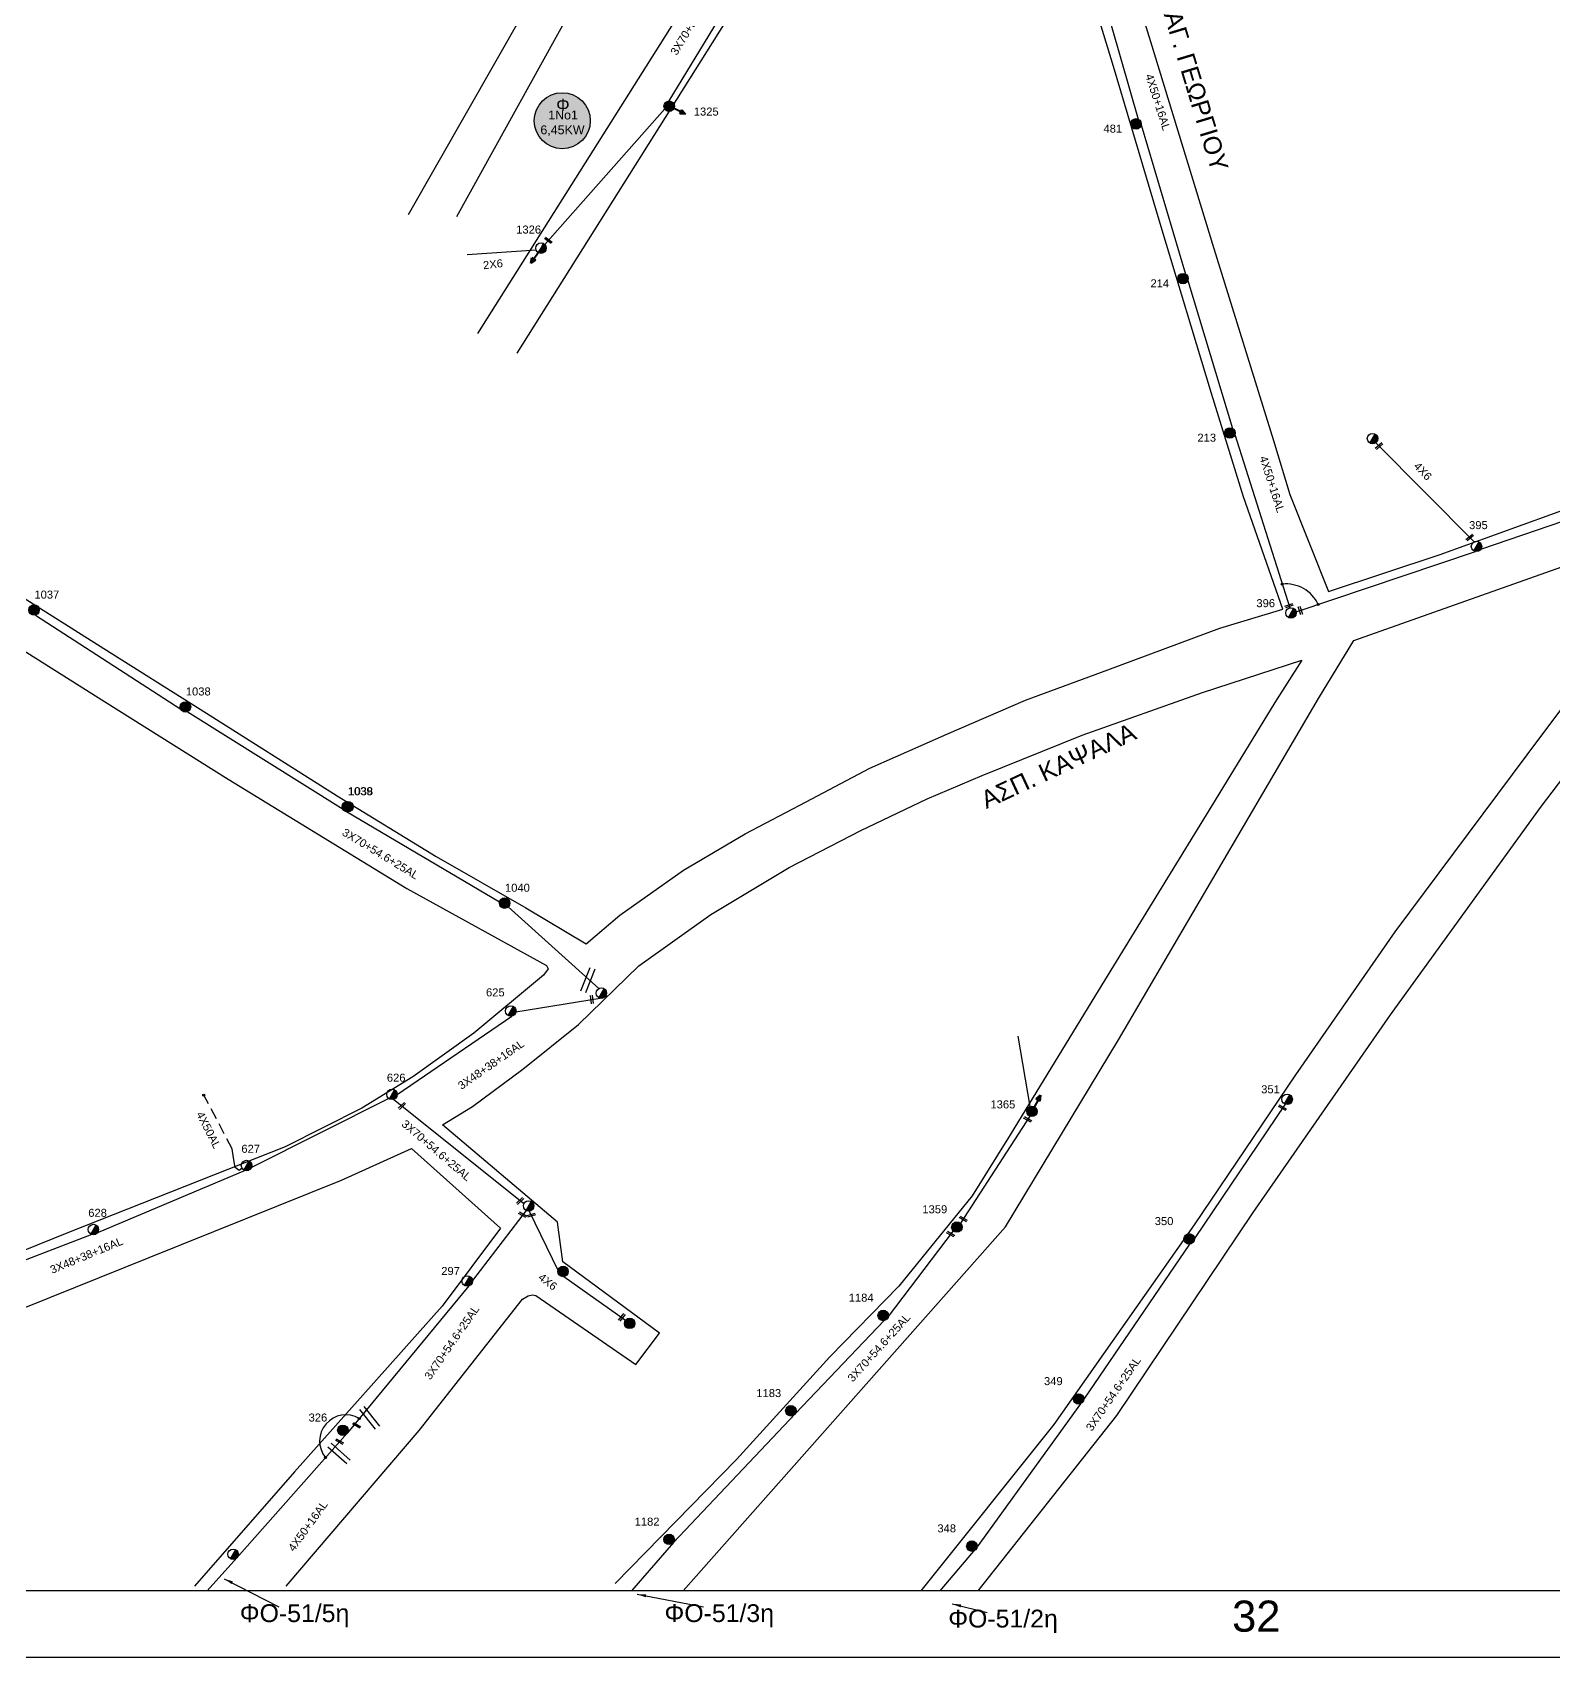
# Model space of a CAD drawing. Header units: millimetres. Extents: x 5016 to 7282, y 2879 to 3911.
# Drawn here: x 6059 to 6401.2, y 2878.5 to 3244.1 of the extents above; entities that cross this region are included whole.
import ezdxf

# ---------------------------------------------------------------- set-up
doc = ezdxf.new("R2010")
doc.units = ezdxf.units.MM
doc.linetypes.add('DASHED', pattern=[19.05, 12.7, -6.35])
for name, color, linetype in [('Άγνωστα', 7, 'Continuous'), ('Γέφυρες Εναέριου Δικτύου', 7, 'Continuous'), ('Γυμνά εναέρια ΧΤ και ΦΟΠ (3Φ)   4x50+16AL', 7, 'Continuous'), ('Επίτονοι', 7, 'Continuous'), ('Επιγραφές - Σχήματα', 7, 'Continuous'), ('Μηχανική τομή', 7, 'Continuous'), ('Στύλος Ξύλινος', 7, 'Continuous'), ('Στύλος Ξύλινος @ 1', 7, 'Continuous'), ('Στύλος ΦΜ', 7, 'Continuous'), ('Στύλος ΦΜ @ 1', 7, 'Continuous'), ('Συνδέσεις', 7, 'Continuous'), ('Συνεστραμμένα ΧΤ   3x70+54.6+25 AL', 7, 'SYN_LINE'), ('Τομή', 7, 'Continuous'), ('Υπόβαθρο ΔΕΗ', 7, 'Continuous'), ('Υπόγεια καλώδια Παροχών ΧΤ   4x50AL', 7, 'DASHED'), ('Χώρος', 7, 'Continuous')]:
    doc.layers.add(name, color=color, linetype=linetype)
doc.styles.get("Standard").update_dxf_attribs({"font": 'ARIAL.TTF'})
doc.linetypes.add('SYN_LINE', pattern='A,0.5,-0.0001,["/\\/\\/\\/",Standard,S=0.1,R=0,X=0,Y=-0.05],-0.25', length=0.7501)
doc.dimstyles.new('ISO-25', dxfattribs={"dimtxt": 2.5, "dimasz": 1.8, "dimexe": 1.25, "dimexo": 0.625, "dimtad": 1, "dimtxsty": 'Standard', "dimcen": 1.8, "dimadec": 0, "dimazin": 0, "dimtfac": 1, "dimtmove": 0, "dimatfit": 3, "dimfxl": 1.25, "dimarcsym": 0})

# ---------------------------------------------------------------- blocks, each defined once
blk = doc.blocks.new('ΥΠΑΡΧΩΝ ΤΣΙΜΕΝΤΕΝΙΟΣ ΣΤΥΛΟΣ')
at = {"layer": 'Στύλος ΦΜ'}
blk.add_hatch(color=7, dxfattribs=at).paths.add_polyline_path([(-1.29, -2.28, 0.574793), (2.62, 0, 0.268822), (1.3, 2.27)])
at = {"layer": 'Στύλος ΦΜ', "color": 7}
blk.add_line((-1.29, -2.28), (1.3, 2.27), dxfattribs=at)
blk.add_circle((0, 0), 2.62, dxfattribs=at)
at = {"layer": 'Στύλος ΦΜ', "flags": 4}
for tag, p in [('ΑΡΙΘΜΟΣ', (-4.68, 8.05)), ('ΤΥΠΟΣ', (-4.91, 3.03))]:
    blk.add_attdef(tag, p, '', height=4, dxfattribs=at)
blk = doc.blocks.new('ΥΠΑΡΧΩΝ ΞΥΛΙΝΟΣ ΣΤΥΛΟΣ')
at = {"layer": 'Στύλος Ξύλινος'}
h = blk.add_hatch(color=7, dxfattribs=at)
h.paths.add_polyline_path([(-2.62, 0, 0.270008), (-1.29, -2.28), (1.3, 2.27, 0.576266)])
h.paths.add_polyline_path([(-1.29, -2.28, 0.574793), (2.62, 0, 0.268822), (1.3, 2.27)])
at = {"layer": 'Στύλος Ξύλινος', "color": 7}
blk.add_line((-1.29, -2.28), (1.3, 2.27), dxfattribs=at)
blk.add_circle((0, 0), 2.62, dxfattribs=at)
at = {"layer": 'Στύλος Ξύλινος', "flags": 4}
for tag, p in [('ΑΡΙΘΜΟΣ', (-4.91, 8.6)), ('ΤΥΠΟΣ', (-4.85, 3.39))]:
    blk.add_attdef(tag, p, '', height=4, dxfattribs=at)
blk = doc.blocks.new('ΕΠΙΤΟΝΟΣ')
at = {"layer": 'Επίτονοι', "lineweight": 40, "ltscale": 40}
blk.add_hatch(color=256, dxfattribs=at).paths.add_polyline_path([(-1.13, 6.47), (0, 9.1), (1.13, 6.47)])
for p, q in [((-1.13, 6.47), (0, 9.1)), ((0, 9.1), (1.13, 6.47)), ((1.13, 6.47), (-1.13, 6.47)), ((-1.13, 6.47), (0, 6.47)), ((0, 6.47), (0, 0))]:
    blk.add_line(p, q, dxfattribs=at)
blk = doc.blocks.new('_ΣΥΝΔΕΣΗ')
at = {"layer": 'Συνδέσεις', "linetype": 'SYN_LINE', "ltscale": 40}
blk.add_hatch(color=256, dxfattribs=at).paths.add_polyline_path([(0.5, -0.01, 1), (-0.5, -0.01, 1)])
at = {"layer": 'Συνδέσεις'}
blk.add_circle((0, -0.01), 0.5, dxfattribs=at)
blk = doc.blocks.new('ΜΗΧΑΝΙΚΗ ΤΟΜΗ')
at = {"layer": 'Μηχανική τομή', "ltscale": 40}
for p, q in [((-1.89, 0.78), (1.89, 0.78)), ((1.89, 0), (-1.89, 0))]:
    blk.add_line(p, q, dxfattribs=at)
blk = doc.blocks.new('ΤΟΜΗ')
at = {"layer": 'Τομή', "ltscale": 40}
for p, q in [((-5.68, 0), (5.68, 0)), ((5.68, -2.33), (-5.68, -2.33))]:
    blk.add_line(p, q, dxfattribs=at)
blk = doc.blocks.new('ΧΩΡΟΣ')
at = {"layer": 'Χώρος', "ltscale": 40, "true_color": 0xff4747}
blk.add_hatch(color=13, dxfattribs=at).paths.add_polyline_path([(12.17, -0.19, 1), (-13.03, -0.19, 1)])
at = {"layer": 'Χώρος', "ltscale": 40}
blk.add_circle((-0.43, -0.19), 12.6, dxfattribs=at)
at = {"layer": 'Χώρος', "ltscale": 30, "insert": (-3.14, 9.64), "char_height": 5.4, "width": 408.8913, "attachment_point": 1}
blk.add_mtext('Φ', dxfattribs=at)
at = {"layer": 'Χώρος', "ltscale": 40}
blk.add_attdef('ΑΡΙΘΜΟΣ_001', (-5.24, -3.99), '', height=5.4, dxfattribs=at)

msp = doc.modelspace()

# ---------------------------------------------------------------- linework, layer by layer
at = {"layer": 'Άγνωστα', "lineweight": -3}
msp.add_lwpolyline([(6154.41, 3202.69), (6226.51, 3332.86), (6248.8, 3318.68), (6219.7, 3272.11), (6203.16, 3246.22), (6159.09, 3176.35)], dxfattribs=at)
at = {"layer": 'Άγνωστα', "color": 27, "lineweight": -3}
msp.add_lwpolyline([(6156.72, 3194.12), (6172.26, 3195.14)], dxfattribs=at)
at = {"layer": 'Άγνωστα', "color": 133, "linetype": 'SYN_LINE', "lineweight": -3, "ltscale": 20}
msp.add_lwpolyline([(6361.16, 3151.77), (6383.27, 3129.49)], dxfattribs=at)
at = {"layer": 'Άγνωστα', "color": 133, "lineweight": -3}
for points in [[(6384.83, 3127.83), (6425.01, 3141.56)], [(6343.25, 3113.73), (6383.59, 3127.29)]]:
    msp.add_lwpolyline(points, dxfattribs=at)
at = {"layer": 'Άγνωστα', "color": 6, "lineweight": -3}
for points in [[(6167.73, 3023.73), (6186.64, 3026.82)], [(6141.02, 3005.17), (6166.77, 3022.78)], [(6139.13, 3004.24), (6108.21, 2988.76)], [(6106.79, 2988.05), (6073.56, 2974.01)], [(6072.29, 2973.66), (6035.18, 2959.39)]]:
    msp.add_lwpolyline(points, dxfattribs=at)
at = {"layer": 'Άγνωστα', "color": 2, "linetype": 'SYN_LINE', "lineweight": -3, "ltscale": 20}
msp.add_lwpolyline([(6283.45, 3002.48), (6280.71, 3018.3)], dxfattribs=at)
at = {"layer": 'Άγνωστα', "color": 6, "linetype": 'SYN_LINE', "lineweight": -3, "ltscale": 10}
msp.add_lwpolyline([(6170.72, 2978.92), (6177.17, 2965.62)], dxfattribs=at)
at = {"layer": 'Άγνωστα', "color": 6, "linetype": 'SYN_LINE', "lineweight": -3, "ltscale": 20}
msp.add_lwpolyline([(6178.53, 2964.19), (6192.39, 2954.41)], dxfattribs=at)
at = {"layer": 'Γέφυρες Εναέριου Δικτύου', "lineweight": -3}
for centre, radius, start, end in [((6340.96, 3112.02), 7.99, 24.9677, 95.996), ((6129.45, 2927.2), 5.89, 59.1175, 219.2596)]:
    msp.add_arc(centre, radius, start, end, dxfattribs=at)
at = {"layer": 'Γυμνά εναέρια ΧΤ και ΦΟΠ (3Φ)   4x50+16AL', "color": 133, "lineweight": -3}
for points in [[(6297.7, 3259.33), (6307.74, 3224.56)], [(6308.39, 3223.3), (6318.38, 3189.72)], [(6318.89, 3188.25), (6328.92, 3155.01)], [(6329.48, 3153.64), (6341.81, 3114.62)]]:
    msp.add_lwpolyline(points, dxfattribs=at)
at = {"layer": 'Επιγραφές - Σχήματα', "lineweight": -3}
for points in [[(5015.89, 3904.96), (7057.63, 3904.96), (7057.63, 2878.51), (5015.89, 2878.51)], [(5030.89, 3889.96), (7042.63, 3889.96), (7042.63, 2893.51), (5030.89, 2893.51)]]:
    msp.add_lwpolyline(points, close=True, dxfattribs=at)
at = {"layer": 'Συνεστραμμένα ΧΤ   3x70+54.6+25 AL', "color": 27, "lineweight": -3, "ltscale": 20}
for points in [[(6202.19, 3228.66), (6218.06, 3254.84)], [(6174.21, 3196.37), (6201.21, 3226.85)]]:
    msp.add_lwpolyline(points, dxfattribs=at)
at = {"layer": 'Συνεστραμμένα ΧΤ   3x70+54.6+25 AL', "color": 173, "lineweight": -3, "ltscale": 20}
for points in [[(6059.61, 3113), (6092.32, 3091.82)], [(6128.83, 3069.25), (6093.73, 3091.22)], [(6164.02, 3048.41), (6129.63, 3068.74)], [(6186.34, 3028.97), (6166, 3047.35)]]:
    msp.add_lwpolyline(points, dxfattribs=at)
at = {"layer": 'Συνεστραμμένα ΧΤ   3x70+54.6+25 AL', "color": 6, "lineweight": -3, "ltscale": 20}
for points in [[(6169.49, 2980.53), (6140.21, 3004.06)], [(6170, 2979.06), (6157.93, 2963.31)], [(6157.15, 2962.09), (6129.8, 2929.02)], [(6129.8, 2929.02), (6104.93, 2900.91)], [(6104.93, 2900.91), (6098.29, 2893.51)]]:
    msp.add_lwpolyline(points, dxfattribs=at)
at = {"layer": 'Συνεστραμμένα ΧΤ   3x70+54.6+25 AL', "color": 85, "lineweight": -3, "ltscale": 20}
for points in [[(6340.76, 3002.99), (6320.37, 2972.8)], [(6319.27, 2971.51), (6295.46, 2936.61)], [(6294.71, 2935.58), (6271.46, 2903.37)], [(6271.46, 2903.37), (6263.1, 2893.51)]]:
    msp.add_lwpolyline(points, dxfattribs=at)
at = {"layer": 'Συνεστραμμένα ΧΤ   3x70+54.6+25 AL', "color": 2, "lineweight": -3, "ltscale": 20}
for points in [[(6283.34, 3000.28), (6267.74, 2976.19)], [(6266.11, 2974.49), (6251.5, 2955.22)], [(6250.56, 2954.29), (6230.59, 2933.42)], [(6230.59, 2933.42), (6203.14, 2904.38)], [(6203.14, 2904.38), (6193.71, 2893.51)]]:
    msp.add_lwpolyline(points, dxfattribs=at)
at = {"layer": 'Υπόβαθρο ΔΕΗ', "lineweight": -3}
for points in [[(6249.77, 3373.28), (6231.61, 3341.41), (6290.58, 3306.07), (6290.58, 3306.07), (6310.45, 3242.06), (6324.72, 3195.43), (6338.18, 3152.25), (6341.86, 3140.14), (6350.5, 3118.28), (6375.62, 3126.61), (6419.2, 3142.41)], [(6119.29, 3265.25), (6169.88, 3335.73), (6183.99, 3359.5), (6217.61, 3338.42), (6207.77, 3319.13), (6198.78, 3300.32), (6175.92, 3259.99), (6143.51, 3203.07)], [(6233.42, 3275.97), (6167.89, 3171.95)], [(6054.03, 3118.72), (6074.98, 3105.52), (6096.67, 3091.82), (6127.47, 3072.33), (6149.8, 3058.69), (6169.93, 3047.18), (6183.5, 3039.08), (6191.09, 3045.48), (6205.4, 3055.6), (6219.3, 3063.79), (6232.99, 3071.01), (6247.33, 3078.56), (6264.69, 3086.24), (6282.34, 3093.84), (6300.89, 3100.7), (6326.06, 3110.08), (6340.28, 3114.37), (6331.42, 3139.63), (6324.21, 3162.82), (6312.88, 3200.33), (6302.17, 3236.39), (6292.31, 3268.67)], [(6271.74, 2893.51), (6302.89, 2932.98), (6333.6, 2978.59), (6364.5, 3023.06), (6398.25, 3069.69), (6422.1, 3101.05), (6440.12, 3125.39), (6458.41, 3143.22), (6501.81, 3159.71), (6548.5, 3176.83), (6548.09, 3139.49), (6549.76, 3117.45), (6553.97, 3085.15), (6558.95, 3055.52), (6562.51, 3037.63), (6526.27, 2997.79), (6494.67, 2963.23), (6462.62, 2992.29)], [(6205.32, 2893.51), (6277.88, 2975.36), (6303.26, 3017.42), (6348.3, 3094.24), (6356.25, 3107.26), (6435.43, 3135.35), (6430.23, 3128.18), (6398.46, 3085.97), (6365.49, 3041.72), (6343.13, 3009.58), (6320.32, 2975.81), (6288.76, 2930.91), (6258.78, 2893.51)], [(6051.99, 3108.21), (6075.12, 3093.57), (6103.01, 3076.09), (6143.16, 3051.48), (6174.58, 3034.21), (6174.95, 3033.42), (6173.93, 3031.99), (6158.24, 3018.94), (6144.56, 3009.11), (6133.08, 3002.1), (6115.77, 2993.42), (6067.43, 2974.28), (6025.61, 2957.41)], [(6116.06, 2894.56), (6145.96, 2929.6), (6169.17, 2959.08), (6170.47, 2959.87), (6171.43, 2960.11), (6172.18, 2959.97), (6194.72, 2944.43), (6200.01, 2951.46), (6178.29, 2967.52), (6177.08, 2976.45), (6151.19, 2998.35), (6157.93, 3002.47), (6169.31, 3010.85), (6181.76, 3020.94), (6195.38, 3034.07), (6211.57, 3045.62), (6229.19, 3056.24), (6245.3, 3064.54), (6260.24, 3071.64), (6272.63, 3076.94), (6295.09, 3085.97), (6322.17, 3095.6), (6344.55, 3102.83), (6338.49, 3093.37), (6325.04, 3071.34), (6298.11, 3027.48), (6278.94, 2996.12), (6270.37, 2982.34), (6253.88, 2962.02), (6238.35, 2946.13), (6217.31, 2923.05), (6190.03, 2895.13)], [(5927.77, 2890.03), (5916.67, 2899.88), (5916.58, 2900.76), (5916.66, 2901.06), (5946.94, 2912.96), (6023.85, 2943.84), (6085.21, 2968.51), (6128.45, 2985.88), (6144.2, 2993), (6164.28, 2975.1), (6151.12, 2957.56), (6117.89, 2920.27), (6095.4, 2894.56)]]:
    msp.add_lwpolyline(points, dxfattribs=at)
at = {"layer": 'Υπόγεια καλώδια Παροχών ΧΤ   4x50AL', "color": 6, "lineweight": -3, "ltscale": 0.2}
msp.add_lwpolyline([(6106.12, 2988.56), (6105.46, 2988.09), (6104.59, 2988.74), (6104.21, 2990.94), (6103.91, 2992.96), (6097.47, 3005.02)], dxfattribs=at)

# ---------------------------------------------------------------- block references
at = {"layer": 'Επίτονοι', "lineweight": -3}
for p, xscale, yscale, zscale, rotation in [((6202.21, 3227.48), 0.4499999999997809, 0.4499999999997809, 0.4499999999997809, 243.7893209113276), ((6173.36, 3195.55), 0.4499999999996467, 0.4499999999996467, 0.4499999999996467, 145.6489014277624), ((6283.81, 3001.36), 0.4499999999997901, 0.4499999999997901, 0.4499999999997901, 332.0050812067727)]:
    msp.add_blockref('ΕΠΙΤΟΝΟΣ', p, dxfattribs=dict(at, xscale=xscale, yscale=yscale, zscale=zscale, rotation=rotation))
at = {"layer": 'Μηχανική τομή', "lineweight": -3}
for p, xscale, yscale, zscale, rotation in [((6174.89, 3197.15), 0.5000000000000401, 0.5000000000000401, 0.5000000000000401, 322.6265307083374), ((6362.04, 3150.89), 0.5000000000002054, 0.5000000000002054, 0.5000000000002054, 39.60851222231233), ((6382.44, 3130.33), 0.5000000000002054, 0.5000000000002054, 0.5000000000002054, 39.60851222231233), ((6341.72, 3114.93), 0.5000000000001945, 0.5000000000001945, 0.5000000000001945, 18.41668336710728), ((6344.37, 3114.1), 0.5000000000002561, 0.5000000000002561, 0.5000000000002561, 109.5187139692696), ((6185, 3026.55), 0.5000000000000704, 0.5000000000000704, 0.5000000000000704, 97.05717549410534), ((6142.21, 3002.46), 0.5000000000001501, 0.5000000000001501, 0.5000000000001501, 43.3310917707351), ((6340.09, 3002), 0.5000000000003123, 0.5000000000003123, 0.5000000000003123, 329.8085788448481), ((6282.76, 2999.39), 0.5000000000003123, 0.5000000000003123, 0.5000000000003123, 329.8085788448481), ((6168.79, 2981.09), 0.5000000000001501, 0.5000000000001501, 0.5000000000001501, 43.3310917707351), ((6169.13, 2977.93), 0.5000000000003123, 0.5000000000003123, 0.5000000000003123, 329.8085788448481), ((6171.24, 2977.84), 0.5000000000001296, 0.5000000000001296, 0.5000000000001296, 16.66427104510966), ((6268.26, 2976.99), 0.5000000000003123, 0.5000000000003123, 0.5000000000003123, 329.8085788448481), ((6265.43, 2973.59), 0.5000000000003123, 0.5000000000003123, 0.5000000000003123, 329.8085788448481), ((6191.71, 2954.89), 0.500000000000155, 0.500000000000155, 0.500000000000155, 52.2541031401347), ((6131.8, 2930.57), 0.5000000000003123, 0.5000000000003123, 0.5000000000003123, 329.8085788448481), ((6127.93, 2926.91), 0.5000000000003123, 0.5000000000003123, 0.5000000000003123, 329.8085788448481)]:
    msp.add_blockref('ΜΗΧΑΝΙΚΗ ΤΟΜΗ', p, dxfattribs=dict(at, xscale=xscale, yscale=yscale, zscale=zscale, rotation=rotation))
at = {"layer": 'Στύλος Ξύλινος @ 1', "lineweight": -3, "ltscale": 40}
ref = msp.add_blockref('ΥΠΑΡΧΩΝ ΞΥΛΙΝΟΣ ΣΤΥΛΟΣ', (6202.21, 3227.48), dxfattribs=dict(at, xscale=0.4499999999998181, yscale=0.4499999999998181, zscale=0.4499999999998181))
ref.add_attrib('ΤΥΠΟΣ', '1325', (6207.74, 3225.37), dxfattribs={"layer": 'Στύλος Ξύλινος', "height": 1.8, "flags": 4})
ref = msp.add_blockref('ΥΠΑΡΧΩΝ ΞΥΛΙΝΟΣ ΣΤΥΛΟΣ', (6307.23, 3223.5), dxfattribs=dict(at, xscale=0.4499999999998181, yscale=0.4499999999998181, zscale=0.4499999999998181))
ref.add_attrib('ΤΥΠΟΣ', '481', (6299.91, 3221.53), dxfattribs={"layer": 'Στύλος Ξύλινος', "height": 1.8, "flags": 4})
ref = msp.add_blockref('ΥΠΑΡΧΩΝ ΞΥΛΙΝΟΣ ΣΤΥΛΟΣ', (6317.8, 3188.7), dxfattribs=dict(at, xscale=0.4499999999998181, yscale=0.4499999999998181, zscale=0.4499999999998181))
ref.add_attrib('ΤΥΠΟΣ', '214', (6310.48, 3186.73), dxfattribs={"layer": 'Στύλος Ξύλινος', "height": 1.8, "flags": 4})
ref = msp.add_blockref('ΥΠΑΡΧΩΝ ΞΥΛΙΝΟΣ ΣΤΥΛΟΣ', (6328.35, 3153.97), dxfattribs=dict(at, xscale=0.4499999999998181, yscale=0.4499999999998181, zscale=0.4499999999998181))
ref.add_attrib('ΤΥΠΟΣ', '213', (6321.04, 3152.01), dxfattribs={"layer": 'Στύλος Ξύλινος', "height": 1.8, "flags": 4})
ref = msp.add_blockref('ΥΠΑΡΧΩΝ ΞΥΛΙΝΟΣ ΣΤΥΛΟΣ', (6059.31, 3114.14), dxfattribs=dict(at, xscale=0.4499999999998181, yscale=0.4499999999998181, zscale=0.4499999999998181))
ref.add_attrib('ΤΥΠΟΣ', '1037', (6059.39, 3116.71), dxfattribs={"layer": 'Στύλος Ξύλινος', "height": 1.8, "flags": 4})
ref = msp.add_blockref('ΥΠΑΡΧΩΝ ΞΥΛΙΝΟΣ ΣΤΥΛΟΣ', (6093.37, 3092.34), dxfattribs=dict(at, xscale=0.4499999999998181, yscale=0.4499999999998181, zscale=0.4499999999998181))
ref.add_attrib('ΤΥΠΟΣ', '1038', (6093.45, 3094.92), dxfattribs={"layer": 'Στύλος Ξύλινος', "height": 1.8, "flags": 4})
ref = msp.add_blockref('ΥΠΑΡΧΩΝ ΞΥΛΙΝΟΣ ΣΤΥΛΟΣ', (6129.8, 3069.9), dxfattribs=dict(at, xscale=0.4499999999998181, yscale=0.4499999999998181, zscale=0.4499999999998181))
ref.add_attrib('ΤΥΠΟΣ', '1039', (6129.88, 3072.48), dxfattribs={"layer": 'Στύλος Ξύλινος', "height": 1.8, "flags": 4})
ref = msp.add_blockref('ΥΠΑΡΧΩΝ ΞΥΛΙΝΟΣ ΣΤΥΛΟΣ', (6129.91, 3069.9), dxfattribs=dict(at, xscale=0.4499999999998181, yscale=0.4499999999998181, zscale=0.4499999999998181))
ref.add_attrib('ΤΥΠΟΣ', '1038', (6129.99, 3072.48), dxfattribs={"layer": 'Στύλος Ξύλινος', "height": 1.8, "flags": 4})
ref = msp.add_blockref('ΥΠΑΡΧΩΝ ΞΥΛΙΝΟΣ ΣΤΥΛΟΣ', (6165.18, 3048.2), dxfattribs=dict(at, xscale=0.4499999999998181, yscale=0.4499999999998181, zscale=0.4499999999998181))
ref.add_attrib('ΤΥΠΟΣ', '1040', (6165.26, 3050.77), dxfattribs={"layer": 'Στύλος Ξύλινος', "height": 1.8, "flags": 4})
ref = msp.add_blockref('ΥΠΑΡΧΩΝ ΞΥΛΙΝΟΣ ΣΤΥΛΟΣ', (6283.81, 3001.36), dxfattribs=dict(at, xscale=0.4499999999998181, yscale=0.4499999999998181, zscale=0.4499999999998181))
ref.add_attrib('ΤΥΠΟΣ', '1365', (6274.48, 3002.03), dxfattribs={"layer": 'Στύλος Ξύλινος', "height": 1.8, "flags": 4})
ref = msp.add_blockref('ΥΠΑΡΧΩΝ ΞΥΛΙΝΟΣ ΣΤΥΛΟΣ', (6266.92, 2975.34), dxfattribs=dict(at, xscale=0.4499999999998181, yscale=0.4499999999998181, zscale=0.4499999999998181))
ref.add_attrib('ΤΥΠΟΣ', '1359', (6259.16, 2978.44), dxfattribs={"layer": 'Στύλος Ξύλινος', "height": 1.8, "flags": 4})
ref = msp.add_blockref('ΥΠΑΡΧΩΝ ΞΥΛΙΝΟΣ ΣΤΥΛΟΣ', (6319.2, 2972.68), dxfattribs=dict(at, xscale=0.4499999999998181, yscale=0.4499999999998181, zscale=0.4499999999998181))
ref.add_attrib('ΤΥΠΟΣ', '350', (6311.44, 2975.78), dxfattribs={"layer": 'Στύλος Ξύλινος', "height": 1.8, "flags": 4})
at = {"layer": 'Στύλος Ξύλινος @ 1', "lineweight": -3, "ltscale": 40, "xscale": 0.4499999999998181, "yscale": 0.4499999999998181, "zscale": 0.4499999999998181}
for p in [(6178.32, 2965.35), (6193.31, 2953.67)]:
    msp.add_blockref('ΥΠΑΡΧΩΝ ΞΥΛΙΝΟΣ ΣΤΥΛΟΣ', p, dxfattribs=at)
at = {"layer": 'Στύλος Ξύλινος @ 1', "lineweight": -3, "ltscale": 40}
ref = msp.add_blockref('ΥΠΑΡΧΩΝ ΞΥΛΙΝΟΣ ΣΤΥΛΟΣ', (6250.35, 2955.45), dxfattribs=dict(at, xscale=0.4499999999998181, yscale=0.4499999999998181, zscale=0.4499999999998181))
ref.add_attrib('ΤΥΠΟΣ', '1184', (6242.59, 2958.55), dxfattribs={"layer": 'Στύλος Ξύλινος', "height": 1.8, "flags": 4})
ref = msp.add_blockref('ΥΠΑΡΧΩΝ ΞΥΛΙΝΟΣ ΣΤΥΛΟΣ', (6294.29, 2936.68), dxfattribs=dict(at, xscale=0.4499999999998181, yscale=0.4499999999998181, zscale=0.4499999999998181))
ref.add_attrib('ΤΥΠΟΣ', '349', (6286.53, 2939.78), dxfattribs={"layer": 'Στύλος Ξύλινος', "height": 1.8, "flags": 4})
ref = msp.add_blockref('ΥΠΑΡΧΩΝ ΞΥΛΙΝΟΣ ΣΤΥΛΟΣ', (6229.57, 2934), dxfattribs=dict(at, xscale=0.4499999999998181, yscale=0.4499999999998181, zscale=0.4499999999998181))
ref.add_attrib('ΤΥΠΟΣ', '1183', (6221.81, 2937.09), dxfattribs={"layer": 'Στύλος Ξύλινος', "height": 1.8, "flags": 4})
ref = msp.add_blockref('ΥΠΑΡΧΩΝ ΞΥΛΙΝΟΣ ΣΤΥΛΟΣ', (6128.79, 2929.63), dxfattribs=dict(at, xscale=0.4499999999998181, yscale=0.4499999999998181, zscale=0.4499999999998181))
ref.add_attrib('ΤΥΠΟΣ', '326', (6121.07, 2931.59), dxfattribs={"layer": 'Στύλος Ξύλινος', "height": 1.8, "flags": 4})
ref = msp.add_blockref('ΥΠΑΡΧΩΝ ΞΥΛΙΝΟΣ ΣΤΥΛΟΣ', (6202.19, 2905.08), dxfattribs=dict(at, xscale=0.4499999999998181, yscale=0.4499999999998181, zscale=0.4499999999998181))
ref.add_attrib('ΤΥΠΟΣ', '1182', (6194.43, 2908.17), dxfattribs={"layer": 'Στύλος Ξύλινος', "height": 1.8, "flags": 4})
ref = msp.add_blockref('ΥΠΑΡΧΩΝ ΞΥΛΙΝΟΣ ΣΤΥΛΟΣ', (6270.3, 2903.56), dxfattribs=dict(at, xscale=0.4499999999998181, yscale=0.4499999999998181, zscale=0.4499999999998181))
ref.add_attrib('ΤΥΠΟΣ', '348', (6262.54, 2906.66), dxfattribs={"layer": 'Στύλος Ξύλινος', "height": 1.8, "flags": 4})
at = {"layer": 'Στύλος ΦΜ @ 1', "lineweight": -3, "ltscale": 40}
ref = msp.add_blockref('ΥΠΑΡΧΩΝ ΤΣΙΜΕΝΤΕΝΙΟΣ ΣΤΥΛΟΣ', (6173.36, 3195.55), dxfattribs=dict(at, xscale=0.4499999999998181, yscale=0.4499999999998181, zscale=0.4499999999998181))
ref.add_attrib('ΤΥΠΟΣ', '1326', (6167.78, 3198.83), dxfattribs={"layer": 'Στύλος ΦΜ', "height": 1.8, "flags": 4})
at = {"layer": 'Στύλος ΦΜ @ 1', "lineweight": -3, "ltscale": 40, "xscale": 0.4499999999998181, "yscale": 0.4499999999998181, "zscale": 0.4499999999998181}
for p in [(6360.44, 3152.7), (6186.95, 3027.96), (6170.59, 2980.09), (6104.09, 2901.73)]:
    msp.add_blockref('ΥΠΑΡΧΩΝ ΤΣΙΜΕΝΤΕΝΙΟΣ ΣΤΥΛΟΣ', p, dxfattribs=at)
at = {"layer": 'Στύλος ΦΜ @ 1', "lineweight": -3, "ltscale": 40}
ref = msp.add_blockref('ΥΠΑΡΧΩΝ ΤΣΙΜΕΝΤΕΝΙΟΣ ΣΤΥΛΟΣ', (6383.83, 3128.45), dxfattribs=dict(at, xscale=0.4499999999998181, yscale=0.4499999999998181, zscale=0.4499999999998181))
ref.add_attrib('ΤΥΠΟΣ', '395', (6382.16, 3132.34), dxfattribs={"layer": 'Στύλος ΦΜ', "height": 1.8, "flags": 4})
ref = msp.add_blockref('ΥΠΑΡΧΩΝ ΤΣΙΜΕΝΤΕΝΙΟΣ ΣΤΥΛΟΣ', (6342.09, 3113.48), dxfattribs=dict(at, xscale=0.4499999999998181, yscale=0.4499999999998181, zscale=0.4499999999998181))
ref.add_attrib('ΤΥΠΟΣ', '396', (6334.31, 3114.78), dxfattribs={"layer": 'Στύλος ΦΜ', "height": 1.8, "flags": 4})
ref = msp.add_blockref('ΥΠΑΡΧΩΝ ΤΣΙΜΕΝΤΕΝΙΟΣ ΣΤΥΛΟΣ', (6166.57, 3023.94), dxfattribs=dict(at, xscale=0.4499999999998181, yscale=0.4499999999998181, zscale=0.4499999999998181))
ref.add_attrib('ΤΥΠΟΣ', '625', (6160.99, 3027.23), dxfattribs={"layer": 'Στύλος ΦΜ', "height": 1.8, "flags": 4})
ref = msp.add_blockref('ΥΠΑΡΧΩΝ ΤΣΙΜΕΝΤΕΝΙΟΣ ΣΤΥΛΟΣ', (6139.84, 3005.18), dxfattribs=dict(at, xscale=0.4499999999998181, yscale=0.4499999999998181, zscale=0.4499999999998181))
ref.add_attrib('ΤΥΠΟΣ', '626', (6138.68, 3008.04), dxfattribs={"layer": 'Στύλος ΦΜ', "height": 1.8, "flags": 4})
ref = msp.add_blockref('ΥΠΑΡΧΩΝ ΤΣΙΜΕΝΤΕΝΙΟΣ ΣΤΥΛΟΣ', (6341.23, 3004.07), dxfattribs=dict(at, xscale=0.4499999999998181, yscale=0.4499999999998181, zscale=0.4499999999998181))
ref.add_attrib('ΤΥΠΟΣ', '351', (6335.39, 3005.43), dxfattribs={"layer": 'Στύλος ΦΜ', "height": 1.8, "flags": 4})
ref = msp.add_blockref('ΥΠΑΡΧΩΝ ΤΣΙΜΕΝΤΕΝΙΟΣ ΣΤΥΛΟΣ', (6107.11, 2989.18), dxfattribs=dict(at, xscale=0.4499999999998181, yscale=0.4499999999998181, zscale=0.4499999999998181))
ref.add_attrib('ΤΥΠΟΣ', '627', (6105.95, 2992.05), dxfattribs={"layer": 'Στύλος ΦΜ', "height": 1.8, "flags": 4})
ref = msp.add_blockref('ΥΠΑΡΧΩΝ ΤΣΙΜΕΝΤΕΝΙΟΣ ΣΤΥΛΟΣ', (6072.66, 2974.78), dxfattribs=dict(at, xscale=0.4499999999998181, yscale=0.4499999999998181, zscale=0.4499999999998181))
ref.add_attrib('ΤΥΠΟΣ', '628', (6071.5, 2977.64), dxfattribs={"layer": 'Στύλος ΦΜ', "height": 1.8, "flags": 4})
ref = msp.add_blockref('ΥΠΑΡΧΩΝ ΤΣΙΜΕΝΤΕΝΙΟΣ ΣΤΥΛΟΣ', (6156.76, 2963.2), dxfattribs=dict(at, xscale=0.4499999999998181, yscale=0.4499999999998181, zscale=0.4499999999998181))
ref.add_attrib('ΤΥΠΟΣ', '297', (6150.92, 2964.56), dxfattribs={"layer": 'Στύλος ΦΜ', "height": 1.8, "flags": 4})
at = {"layer": 'Συνδέσεις', "lineweight": -3, "xscale": 0.4499999999998181, "yscale": 0.4499999999998181, "zscale": 0.4499999999998181}
for p in [(6340.13, 3119.97), (6348.21, 3115.39), (6097.47, 3005.02), (6266.41, 2974.65), (6266.56, 2974.55), (6132.48, 2932.26), (6124.89, 2923.47)]:
    msp.add_blockref('_ΣΥΝΔΕΣΗ', p, dxfattribs=at)
at = {"layer": 'Τομή', "lineweight": -3}
for p, xscale, yscale, zscale, rotation in [((6184.45, 3030.69), 0.4999999999996423, 0.4999999999996423, 0.4999999999996423, 248.3994203504983), ((6135.26, 2932.79), 0.4999999999998544, 0.4999999999998544, 0.4999999999998544, 309.0445135591447), ((6128.3, 2924.81), 0.4999999999998365, 0.4999999999998365, 0.4999999999998365, 318.5305056779053)]:
    msp.add_blockref('ΤΟΜΗ', p, dxfattribs=dict(at, xscale=xscale, yscale=yscale, zscale=zscale, rotation=rotation))
at = {"layer": 'Χώρος', "lineweight": -3}
ref = msp.add_blockref('ΧΩΡΟΣ', (6178.36, 3224.31), dxfattribs=dict(at, xscale=0.5, yscale=0.5, zscale=0.5))
ref.add_attrib('ΑΡΙΘΜΟΣ_001', '1Νο1', (6174.99, 3224.5), dxfattribs={"ltscale": 40, "height": 2})
ref.add_attrib('ΑΡΙΘΜΟΣ_002', '6,45ΚW', (6173.22, 3221.16), dxfattribs={"ltscale": 40, "height": 2})

# ---------------------------------------------------------------- texts
at = {"layer": 'Γυμνά εναέρια ΧΤ και ΦΟΠ (3Φ)   4x50+16AL', "color": 7, "lineweight": -3, "char_height": 1.8, "width": 168.3718, "attachment_point": 1}
for insert, rotation in [((6311.01, 3234.95), 287.6945), ((6336.7, 3149), 287.6945), ((6116.31, 2903.24), 54.322)]:
    msp.add_mtext('4X50+16AL', dxfattribs=dict(at, insert=insert, rotation=rotation))
at = {"layer": 'Επιγραφές - Σχήματα', "color": 7, "lineweight": -3, "width": 168.3718, "attachment_point": 1}
for s, insert, char_height, rotation in [('ΑΓ. ΓΕΩΡΓΙΟΥ', (6317.27, 3249.3), 4, 286.8719), ('2X6', (6160.23, 3192.58), 1.8, 6.4732), ('4X6', (6370.89, 3147.61), 1.8, 313.278), ('ΑΣΠ. ΚΑΨΑΛΑ', (6271.86, 3072.97), 4, 25.0038), ('3X48+38+16AL', (6154.44, 3007.64), 1.8, 34.9249), ('3X48+38+16AL', (6062.68, 2966.45), 1.8, 22.5682), ('4X6', (6173.67, 2965.12), 1.8, 322.3477)]:
    msp.add_mtext(s, dxfattribs=dict(at, insert=insert, char_height=char_height, rotation=rotation))
at = {"layer": 'Επιγραφές - Σχήματα', "color": 7, "lineweight": -3, "char_height": 4, "width": 168.3718, "attachment_point": 1}
for s, insert in [('ΦΟ-51/5η', (6105.59, 2890.48)), ('ΦΟ-51/3η', (6201.14, 2890.49)), ('ΦΟ-51/2η', (6264.98, 2889.26))]:
    msp.add_mtext(s, dxfattribs=dict(at, insert=insert))
at = {"layer": 'Επιγραφές - Σχήματα', "lineweight": -3, "insert": (6328.85, 2891.31), "char_height": 7, "width": 14.6161, "attachment_point": 1}
msp.add_mtext('32', dxfattribs=at)
at = {"layer": 'Συνεστραμμένα ΧΤ   3x70+54.6+25 AL', "color": 7, "lineweight": -3, "char_height": 1.8, "width": 168.3718, "attachment_point": 1}
for insert, rotation in [((6202.35, 3239.7), 58.4888), ((6129.36, 3065.16), 328.7535), ((6142.98, 2999.62), 319.538), ((6146.97, 2941.84), 55.328), ((6242.16, 2941.55), 47.8997), ((6295.81, 2930.29), 55.328)]:
    msp.add_mtext('3X70+54.6+25AL', dxfattribs=dict(at, insert=insert, rotation=rotation))
at = {"layer": 'Υπόγεια καλώδια Παροχών ΧΤ   4x50AL', "color": 7, "lineweight": -3, "insert": (6097.35, 3001.56), "char_height": 1.8, "width": 168.3718, "attachment_point": 1, "rotation": 297.0517}
msp.add_mtext('4X50AL', dxfattribs=at)

# ---------------------------------------------------------------- leaders
at = {"layer": 'Επιγραφές - Σχήματα', "lineweight": -3, "ltscale": 40}
for points in [[(6102.11, 2896.24), (6114.34, 2889.87)], [(6195.01, 2892.76), (6209.89, 2889.88)], [(6265.87, 2890.6), (6273.73, 2888.66)]]:
    msp.add_leader(points, dimstyle='ISO-25', override={"dimasz": 2, "dimtad": 0}, dxfattribs=at)

doc.saveas('drawing.dxf')
